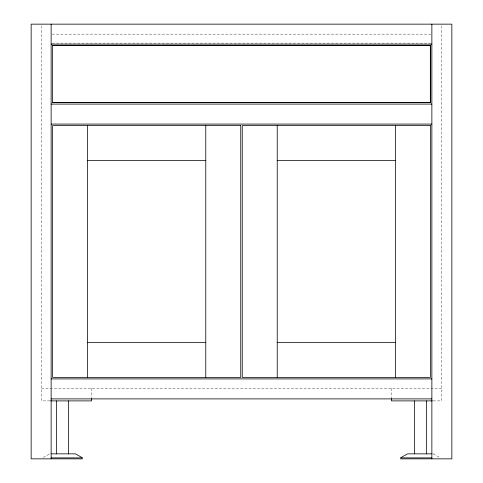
<?xml version="1.0" encoding="UTF-8"?>
<svg xmlns="http://www.w3.org/2000/svg" width="483" height="483" viewBox="0 0 483 483"><rect width="100%" height="100%" fill="white"/><g stroke="black" fill="none" stroke-linecap="round" stroke-linejoin="round"><path stroke-width="0.36" stroke-dasharray="2.42 1.81" d="M43.289 457.522L49.834 453.851M52.14 34.142L430.86 34.142M52.14 43.138L430.86 43.138M41.641 388.398L441.359 388.398M49.84 400.89L41.641 400.89L41.641 24.15M433.16 400.89L441.359 400.89L441.359 24.15M49.713 453.851L50.268 453.851M432.732 453.851L433.287 453.851M433.166 453.851L439.711 457.522M391.399 388.398L391.399 397.95M91.601 388.398L91.601 397.95"/><path stroke-width="0.72" d="M51.132 44.134L431.868 44.134M52.629 45.637L430.371 45.637M52.629 102.559L430.371 102.559L430.371 45.601L52.629 45.601L52.629 102.595L430.371 102.595M51.132 104.093L431.868 104.093M51.132 124.083L431.868 124.083M87.604 160.555L205.776 160.555M277.224 160.555L395.396 160.555M87.604 342.429L205.776 342.429M277.224 342.429L395.396 342.429M51.132 378.907L431.868 378.907M51.132 398.892L431.868 398.892M50.588 400.89L91.601 400.89L91.601 398.686M432.412 400.89L391.399 400.89L391.399 398.686M51.548 453.851L75.414 453.851L82.611 457.884L51.252 457.884M431.452 453.851L407.586 453.851L400.389 457.884L431.748 457.884M82.611 458.85L31.147 458.85L31.147 24.15L451.853 24.15L451.853 458.85L400.389 458.85M431.868 24.15L431.868 458.85M430.335 45.637L430.335 102.595M426.368 400.89L426.368 453.851M414.384 400.89L414.384 453.851M395.396 125.58L395.396 377.404M277.224 125.58L277.224 377.404M205.776 125.58L205.776 377.404M87.604 125.58L87.604 377.404M68.616 400.89L68.616 453.851M56.632 400.89L56.632 453.851M51.132 24.15L51.132 458.85M240.751 125.58L52.629 125.58L52.629 377.404L240.751 377.404L240.751 125.58M430.371 125.58L242.249 125.58L242.249 377.404L430.371 377.404L430.371 125.58"/></g></svg>
